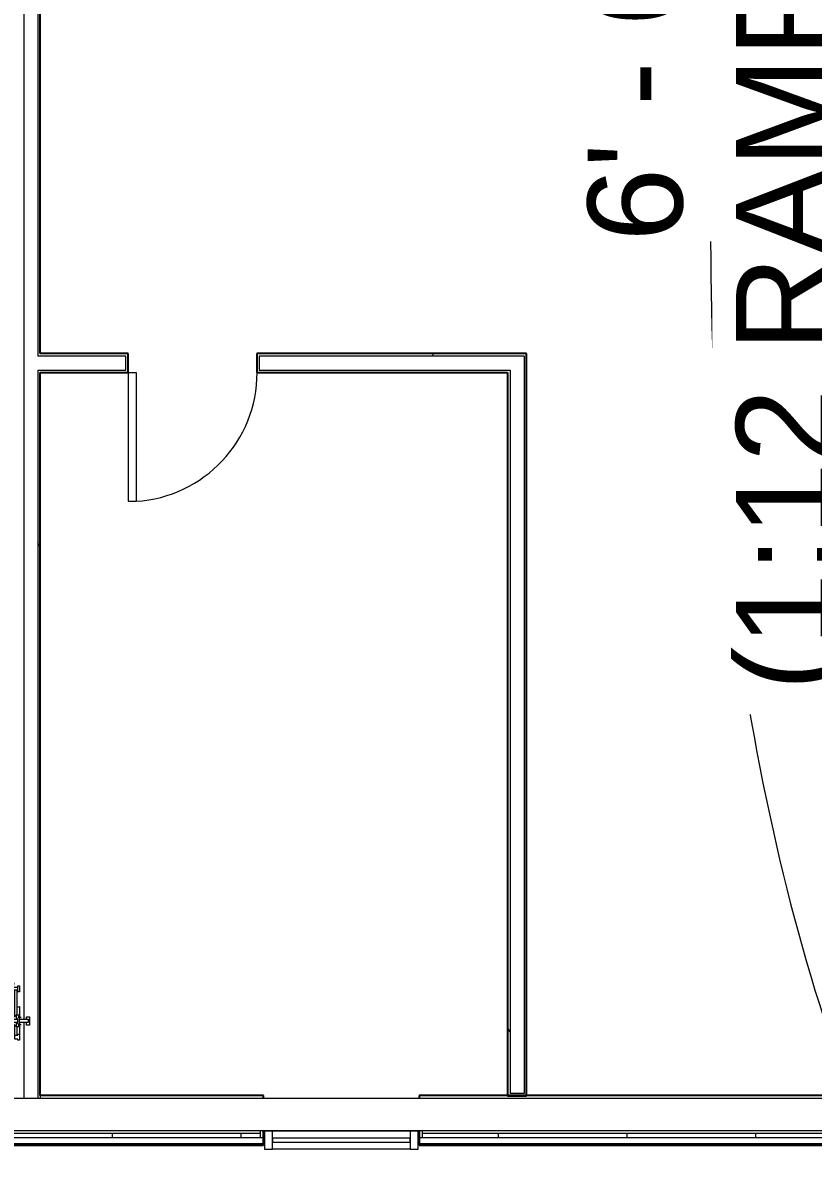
# Model space of a CAD drawing. Header units: inches. Extents: x 1 to 27263, y -26002 to 5769.
# Drawn here: x 25737.6 to 25934.4, y -22802.2 to -22519.8 of the extents above; entities that cross this region are included whole.
import ezdxf

# ---------------------------------------------------------------- set-up
doc = ezdxf.new("R2010")
doc.units = ezdxf.units.IN
doc.header["$MEASUREMENT"] = 0
for name, color, linetype, lineweight in [('A-ANNO-DIMS', 211, 'Continuous', 9), ('A-ANNO-DIMS-256', 211, 'Continuous', 9), ('A-DOOR', 31, 'Continuous', 9), ('A-GENM', 13, 'Continuous', 9), ('A-GLAZ-CURT', 52, 'Continuous', 9), ('A-GLAZ-CWMG', 51, 'Continuous', 9), ('A-WALL', 113, 'Continuous', 9), ('A-WALL-PATT', 111, 'Continuous', 25), ('I-WALL', 2, 'Continuous', 9), ('L-SITE-WALL', 31, 'Continuous', 9), ('P-SANR-FIXT', 6, 'Continuous', 9), ('S-BEAM', 12, 'Continuous', 9)]:
    doc.layers.add(name, color=color, linetype=linetype, lineweight=lineweight)
doc.styles.add('Arial_1', font='arial.ttf', dxfattribs={"height": 23.60479})
doc.dimstyles.new('Linear_-_3_32__Arial', dxfattribs={"dimscale": 12, "dimtxt": 24, "dimasz": 2.666667, "dimexe": 2, "dimexo": 1.333333, "dimgap": 1.333333, "dimtad": 1, "dimrnd": 0.25, "dimzin": 1, "dimdsep": 46, "dimlunit": 4, "dimtxsty": 'Arial_1', "dimblk1": 'OBLIQUE', "dimblk2": 'OBLIQUE', "dimsah": 1, "dimcen": 0.09, "dimdle": 2, "dimazin": 0, "dimtfac": 1, "dimtdec": 4, "dimtix": 1, "dimtmove": 1, "dimatfit": 3, "dimfxl": 1, "dimtvp": 1, "dimtfill": 1, "dimfrac": 2, "dimtolj": 1, "dimtzin": 0, "dimarcsym": 2})
pattern_1 = [(0, (0, 0), (81.92, 20.48), [3.379, -58.061, 3.379, -58.061, -327.68]), (0, (0, 0), (81.92, 20.48), [-122.88, 3.379, -119.501, 3.379, -58.061, -143.36]), (0, (0, 0), (81.92, 20.48), [-307.2, 3.379, -37.581, 3.379, -99.021]), (120, (30.72, 10.24), (-58.6962, 60.704801), [3.379, -58.061, 3.379, -58.061, -327.68]), (120, (30.72, 10.24), (-58.6962, 60.704801), [-122.88, 3.379, -119.501, 3.379, -58.061, -143.36]), (120, (30.72, 10.24), (-58.6962, 60.704801), [-307.2, 3.379, -37.581, 3.379, -99.021]), (240, (40.96, 51.2), (-23.2238, -81.184801), [3.379, -58.061, 3.379, -58.061, -327.68]), (240, (40.96, 51.2), (-23.2238, -81.184801), [-122.88, 3.379, -119.501, 3.379, -58.061, -143.36]), (240, (40.96, 51.2), (-23.2238, -81.184801), [-307.2, 3.379, -37.581, 3.379, -99.021])]
pattern_2 = [(0, (0, 0), (0, 32), []), (90, (0, 0), (-32, 2e-15), [])]

# ---------------------------------------------------------------- blocks, each defined once
blk = doc.blocks.new('Shower-Unit-Zurn-Z7301-SS-MT-DV2P-HW - Z7301-SS-MT-DV2P-HW-242829-Site Plan - Phase 1')
at = {"layer": 'A-GENM'}
for p, q in [((7.65, 6.42), (7.52, 6.76)), ((7.63, 6.21), (7.65, 6.42)), ((8.48, 6.76), (8.35, 6.42)), ((8.35, 6.42), (8.37, 6.21)), ((7.62, 3.24), (7.62, 3.41)), ((7.75, 2.62), (7.63, 3.19)), ((7.86, 2.61), (7.86, 3.12)), ((8.14, 3.12), (8.14, 2.61)), ((8.37, 3.19), (8.25, 2.62)), ((8.38, 3.41), (8.38, 3.24)), ((-4.75, 0.38), (-4.5, 0.38)), ((-4.75, 0), (-4.75, 0.38)), ((-3.25, 0), (-4.75, 0)), ((-4.5, 1.13), (-3.5, 1.13)), ((-4.5, 0.38), (-4.5, 1.13)), ((-3.5, 1.13), (-3.5, 0.38)), ((-3.5, 1.13), (-1.17, 1.13)), ((-1.5, 0.63), (-3.5, 0.63)), ((-3.5, 0.38), (-3.25, 0.38)), ((-3.25, 0.38), (-3.25, 0)), ((1.17, 1.13), (7.62, 1.13)), ((7.62, 0.63), (1.5, 0.63)), ((7.25, 0.38), (7.62, 0.38)), ((7.25, 0), (7.25, 0.38)), ((8.75, 0), (7.25, 0)), ((7.62, 0.38), (7.62, 1.5)), ((7.62, 0.38), (8.38, 0.38)), ((8.38, 1.5), (8.38, 0.38)), ((8.38, 0.38), (8.75, 0.38)), ((8.44, 2.45), (9.5, 2.62)), ((9.5, 1.36), (8.44, 1.55)), ((8.75, 0.38), (8.75, 0)), ((9.5, 2.62), (9.5, 1.36))]:
    blk.add_line(p, q, dxfattribs=at)
at = {"layer": 'A-GENM', "color": 7}
for p, q in [((-1.25, 3.5), (-1.25, 3.96)), ((-1.05, 3.5), (-1.25, 3.5)), ((1.25, 3.5), (1.06, 3.5)), ((1.25, 3.92), (1.25, 3.5)), ((-1.5, 0.75), (-0.63, 1.75)), ((-1.5, 0.75), (-0.4, 0.75)), ((-1.5, 0), (-1.5, 0.75)), ((-1.24, 0), (-1.5, 0)), ((-0.63, 2), (-0.4, 2)), ((-0.63, 1.75), (-0.63, 2)), ((-0.63, 1.75), (-0.4, 1.75)), ((0.4, 2), (0.63, 2)), ((0.4, 1.75), (0.63, 1.75)), ((0.4, 0.75), (1.5, 0.75)), ((0.63, 2), (0.63, 1.75)), ((0.63, 1.75), (1.5, 0.75)), ((1.5, 0), (1.24, 0)), ((1.5, 0.75), (1.5, 0)), ((-1.06, -1.75), (-0.4, -1.75)), ((-1.06, -2.5), (-1.06, -1.75)), ((1.06, -2.5), (-1.06, -2.5)), ((0.4, -1.75), (1.06, -1.75)), ((1.06, -1.75), (1.06, -2.5))]:
    blk.add_line(p, q, dxfattribs=at)
at = {"layer": 'A-GENM'}
blk.add_circle((8, 2), 0.375, dxfattribs=at)
for centre, radius, start, end in [((8.6, 9.29), 2, 162.4673, 183.5327), ((8.47, 9.28), 1.87, 183.5327, 221.28), ((7.65, 9.45), 1.05, 124.5638, 155.4362), ((7.96, 9.01), 1.59, 88.4112, 124.5638), ((8.04, 9.01), 1.59, 55.4362, 91.5888), ((7.53, 9.28), 1.87, 318.72, 356.4673), ((8.35, 9.45), 1.05, 24.5638, 55.4362), ((7.4, 9.29), 2, 356.4673, 17.5327), ((9.42, 8.15), 2.35, 182.5331, 216.2776), ((8, 8.99), 1.34, 226.1253, 313.8747), ((11.6, 4.81), 4.22, 160.5946, 179.4335), ((4.4, 4.81), 4.22, 0.5665, 19.4054), ((6.58, 8.15), 2.35, 323.7224, 357.4669), ((11.46, 4.61), 4.08, 176.6594, 194.1731), ((8.98, 4.32), 1.63, 205.4636, 213.8796), ((8, 3.9), 0.687, 236.9089, 303.0911), ((7.85, 3.23), 0.225, 178.1806, 192.2249), ((8, 3.12), 0.141, 0, 180), ((8.15, 3.23), 0.225, 347.7751, 1.8194), ((7.02, 4.32), 1.63, 326.1204, 334.5364), ((4.54, 4.61), 4.08, 345.8269, 3.3406), ((8, 2), 0.625, 103.0519, 233.1301), ((8, 2), 0.625, 45.7428, 76.9481), ((8, 2), 0.625, 306.8699, 314.2525), ((8, 2), 0.625, 314.2525, 45.7428)]:
    blk.add_arc(centre, radius, start, end, dxfattribs=at)
at = {"layer": 'P-SANR-FIXT', "color": 7}
for p, q in [((-0.48, 2.64), (-0.48, 2.84)), ((0.48, 2.84), (0.48, 2.64)), ((-3.31, 0.54), (-1.5, 0.54)), ((-1.5, 0), (-3.25, 0)), ((-1.24, 0), (-1.24, 0.1)), ((-1, 1.33), (-1, 2.23)), ((-0.94, -0.44), (-0.94, 0)), ((-0.55, 0.38), (-0.4, 0.38)), ((-0.4, 0.38), (-0.4, 2.46)), ((-0.4, 0.38), (0.4, 0.38)), ((0.4, 2.46), (0.4, 0.38)), ((0.4, 0.38), (0.55, 0.38)), ((0.93, 0), (0.93, -0.44)), ((1, 2.23), (1, 1.33)), ((1.24, 0.1), (1.24, 0)), ((1.5, 0.54), (3.31, 0.54)), ((3.56, 0), (1.5, 0)), ((3.43, 0.45), (3.56, 0)), ((-0.4, 0), (-1.24, 0)), ((-0.4, -2.13), (-0.4, 0)), ((-0.4, 0), (0.4, 0)), ((0.4, -2.13), (-0.4, -2.13)), ((0.4, 0), (0.4, -2.13)), ((1.24, 0), (0.4, 0))]:
    blk.add_line(p, q, dxfattribs=at)
for centre, radius, start, end in [((0, 4.86), 1.31, 23.5819, 159.9825), ((0, 4.51), 1.46, 32.9208, 147.0792), ((0.79, 4.57), 2.15, 159.9825, 233.8466), ((-2.26, 4.09), 2.18, 309.5027, 324.82), ((-0.79, 4.57), 2.15, 306.1534, 22.1739), ((2.26, 4.09), 2.18, 215.1859, 230.4973), ((-3.31, 0.42), 0.125, 90, 164), ((-1.14, 0.1), 0.0945, 90, 180), ((-1.14, 1.21), 1.02, 270, 305.478), ((-0.63, 2.12), 0.388, 129.5027, 162.4973), ((1.14, 1.21), 1.02, 234.522, 270), ((0.63, 2.12), 0.388, 17.5027, 50.4973), ((1.14, 0.1), 0.0945, 0, 90), ((3.31, 0.42), 0.125, 16, 90)]:
    blk.add_arc(centre, radius, start, end, dxfattribs=at)
for centre, major_axis, ratio, start_param, end_param in [((0, 2.84), (0.476, 0), 0.662364, 0, 3.141593), ((0, 2.46), (0.4, 0), 0.941821, 0, 3.141593), ((-0.11, 2.15), (1.11, 0.08), 0.351489, 5.475435, 6.593422)]:
    blk.add_ellipse(centre, major_axis=major_axis, ratio=ratio, start_param=start_param, end_param=end_param, dxfattribs=at)
blk.add_open_spline([(-0.68, 1.91), (-0.69, 1.92), (-0.81, 1.97), (-0.96, 2.08), (-1.02, 2.22), (-0.98, 2.3), (-0.94, 2.34)], degree=3, knots=[0.2535572, 0.2535572, 0.2535572, 0.2535572, 0.2857143, 0.5714286, 0.7857143, 1, 1, 1, 1], dxfattribs=at)
for points in [[(-0.4, 2.46), (-0.42, 2.48), (-0.44, 2.52), (-0.47, 2.58), (-0.48, 2.62), (-0.48, 2.64)], [(0.48, 2.64), (0.48, 2.62), (0.47, 2.58), (0.44, 2.52), (0.42, 2.48), (0.4, 2.46)]]:
    blk.add_open_spline(points, degree=3, dxfattribs=at)
blk = doc.blocks.new('Locker Rooms and Restrooms_rvt-1-Site Plan - Phase 1')
at = {"lineweight": 9, "rotation": 90.00000000000074}
blk.add_blockref('Shower-Unit-Zurn-Z7301-SS-MT-DV2P-HW - Z7301-SS-MT-DV2P-HW-242829-Site Plan - Phase 1', (25736.83, -22768.02), dxfattribs=at)
blk = doc.blocks.new('Struct_Xcel_Sports Complex_rvt-1-Site Plan - Phase 1')
at = {"layer": 'L-SITE-WALL', "color": 7}
for p, q in [((25797.83, -22798.8), (25797.58, -22798.8)), ((25836.27, -22798.8), (25836.02, -22798.8))]:
    blk.add_line(p, q, dxfattribs=at)
blk = doc.blocks.new('Single-Flush - 32_ x 84_-489871-Site Plan - Phase 1')
at = {"layer": 'A-DOOR', "lineweight": 13}
for p, q in [((14, 2.37), (14, 34.38)), ((16, 34.38), (14, 34.38)), ((16, 2.37), (16, 34.38)), ((16, 2.37), (14, 2.37))]:
    blk.add_line(p, q, dxfattribs=at)
at = {"layer": 'A-DOOR'}
blk.add_arc((16, 2.37), 32.07, 93.5759, 180, dxfattribs=at)
blk = doc.blocks.new('Rectangular Mullion - Exterior 2_ x 4_5_-1142359-Site Plan - Phase 1')
at = {"layer": 'A-GLAZ-CWMG', "lineweight": 13}
for p, q in [((-2, 1.5), (0, 1.5)), ((-2, -3), (-2, 1.5)), ((0, 1.5), (0, -3)), ((0, -3), (-2, -3))]:
    blk.add_line(p, q, dxfattribs=at)
blk = doc.blocks.new('Rectangular Mullion - Exterior 2_ x 4_5_-1142353-Site Plan - Phase 1')
at = {"layer": 'A-GLAZ-CWMG', "lineweight": 13}
for p, q in [((0, 1.5), (-2, 1.5)), ((-2, 1.5), (-2, -3)), ((0, -3), (0, 1.5)), ((-2, -3), (0, -3))]:
    blk.add_line(p, q, dxfattribs=at)
blk = doc.blocks.new('Girt_C - 8_D-1278687-Site Plan - Phase 1')
at = {"layer": 'S-BEAM'}
for p, q in [((25976.39, -22787.3), (24248.39, -22787.3)), ((24248.39, -22795.3), (25976.39, -22795.3))]:
    blk.add_line(p, q, dxfattribs=at)
blk = doc.blocks.new('System Panel - Exterior Glazing-827454-Site Plan - Phase 1')
at = {"layer": 'A-GLAZ-CURT'}
for p, q in [((17.09375, 1.25), (-17.09375, 1.25)), ((-17.09375, 1.25), (-17.09375, 0.25)), ((-17.09375, 0.25), (-17.09375, 1.25)), ((17.09375, 1.25), (-17.09375, 1.25)), ((-17.09375, 0.25), (17.09375, 0.25)), ((-17.09375, 0.25), (17.09375, 0.25)), ((17.09375, 0.25), (17.09375, 1.25)), ((17.09375, 1.25), (17.09375, 0.25))]:
    blk.add_line(p, q, dxfattribs=at)
blk = doc.blocks.new('Rectangular Mullion - Exterior 2_ x 4_5_-1060760-Site Plan - Phase 1')
at = {"layer": 'A-GLAZ-CWMG'}
for p, q in [((25834.02, -22795.43), (25799.83, -22795.43)), ((25834.02, -22799.93), (25799.83, -22799.93))]:
    blk.add_line(p, q, dxfattribs=at)
blk = doc.blocks.new('DIMBLOCK56-Site Plan - Phase 1')
at = {"layer": 'A-ANNO-DIMS-256'}
for p, q in [((26069.78, -22856.07), (26069.78, -22976.07)), ((26202.89, -22880.07), (26045.78, -22880.07)), ((26069.78, -22880.07), (26202.89, -22880.07)), ((26142.89, -22952.07), (26045.78, -22952.07)), ((26069.78, -22952.07), (26142.89, -22952.07))]:
    blk.add_line(p, q, dxfattribs=at)
at = {"layer": 'A-ANNO-DIMS-256', "lineweight": 50}
for p, q in [((26069.78, -22880.07), (26053.78, -22864.07)), ((26069.78, -22880.07), (26085.78, -22896.07)), ((26069.78, -22952.07), (26053.78, -22936.07)), ((26069.78, -22952.07), (26085.78, -22968.07))]:
    blk.add_line(p, q, dxfattribs=at)
at = {"layer": 'A-ANNO-DIMS-256'}
blk.add_ellipse((26069.78, -22574.21), major_axis=(0, 341.86), ratio=0.470866, start_param=1.570796, end_param=3.141593, dxfattribs=at)
at = {"layer": 'A-ANNO-DIMS-256', "color": 0, "attachment_point": 1, "rotation": 90, "line_spacing_factor": 0.938532, "style": 'Arial_1', "bg_fill": 3, "box_fill_scale": 1.25, "bg_fill_color": 0, "bg_fill_transparency": 0}
for s, insert, char_height, width in [('(1:12 RAMP SLOPE)', (25915.12, -22685.9), 23.6048, 368.64), ('6\' - 0"', (25878.2, -22574.21), 23.605, 100.5785)]:
    blk.add_mtext(s, dxfattribs=dict(at, insert=insert, char_height=char_height, width=width))
blk = doc.blocks.new('_Oblique')
at = {"color": 0, "linetype": 'ByBlock', "lineweight": -2}
blk.add_line((-0.5, -0.5), (0.5, 0.5), dxfattribs=at)

msp = doc.modelspace()

# ---------------------------------------------------------------- hatches: boundary and pattern name
at = {"layer": 'A-WALL-PATT', "lineweight": 9}
h = msp.add_hatch(dxfattribs=at)
h.set_pattern_fill('FP_9', color=256, style=0, pattern_type=2)
h.set_pattern_definition(pattern_1)
h.paths.add_polyline_path([(25742.015225, -22787.30281), (25742.015225, -22606.162185), (25741.390225, -22606.162185), (25741.390225, -22787.30281)], flags=0)
h.paths.add_polyline_path([(25741.390225, -22602.662185), (25742.015225, -22602.662185), (25742.015225, -22369.55281), (25737.890225, -22369.55281), (25737.890225, -22370.17781), (25741.390225, -22370.17781), (25741.390225, -22560.802101)], flags=0)
h = msp.add_hatch(dxfattribs=at)
h.set_pattern_fill('FP_9', color=256, style=0, pattern_type=2)
h.set_pattern_definition(pattern_1)
h.paths.add_polyline_path([(25795.890225, -22604.412185), (25796.515225, -22604.412185), (25796.515225, -22602.662185), (25863.015225, -22602.662185), (25863.015225, -22602.037185), (25795.890225, -22602.037185)], flags=0)
h.paths.add_polyline_path([(25763.265225, -22604.412185), (25763.890225, -22604.412185), (25763.890225, -22602.037185), (25742.015225, -22602.037185), (25742.015225, -22602.662185), (25763.265225, -22602.662185)], flags=0)
h = msp.add_hatch(dxfattribs=at)
h.set_pattern_fill('FP_9', color=256, style=0, pattern_type=2)
h.set_pattern_definition(pattern_1)
h.paths.add_polyline_path([(25858.890225, -22786.67781), (25862.390225, -22786.67781), (25862.390225, -22786.05281), (25858.890225, -22786.05281), (25858.890225, -22606.787185), (25858.265225, -22606.787185), (25858.265225, -22786.67781)], flags=0)
h = msp.add_hatch(dxfattribs=at)
h.set_pattern_fill('FP_12', color=256, style=0, pattern_type=2)
h.set_pattern_definition(pattern_2)
h.paths.add_polyline_path([(25796.827725, -22797.05281), (25796.827725, -22796.05281), (25673.640225, -22796.05281), (25673.640225, -22797.05281), (25745.494416, -22797.05281)], flags=0)
h = msp.add_hatch(dxfattribs=at)
h.set_pattern_fill('FP_12', color=256, style=0, pattern_type=2)
h.set_pattern_definition(pattern_2)
h.paths.add_polyline_path([(25837.015225, -22797.05281), (25980.015225, -22797.05281), (25980.015225, -22796.05281), (25837.015225, -22796.05281)], flags=0)

# ---------------------------------------------------------------- linework, layer by layer
at = {"layer": 'A-WALL'}
for p, q in [((25737.890225, -22370.17781), (25737.890225, -22767.62156)), ((25741.390225, -22370.17781), (25741.390225, -22602.662185)), ((25763.265225, -22602.662185), (25741.390225, -22602.662185)), ((25763.265225, -22606.162185), (25763.265225, -22602.662185)), ((25796.515225, -22602.662185), (25796.515225, -22606.162185)), ((25862.390225, -22602.662185), (25796.515225, -22602.662185)), ((25862.390225, -22602.662185), (25862.390225, -22786.05281)), ((25741.390225, -22606.162185), (25763.265225, -22606.162185)), ((25741.390225, -22606.162185), (25741.390225, -22787.30281)), ((25796.515225, -22606.162185), (25858.890225, -22606.162185)), ((25858.890225, -22606.162185), (25858.890225, -22786.05281)), ((25737.890225, -22768.42156), (25737.890225, -22787.30281)), ((25742.015225, -22786.55281), (25742.015225, -22787.30281)), ((25862.390225, -22786.05281), (25858.890225, -22786.05281)), ((25796.827725, -22797.05281), (25796.827725, -22795.27769)), ((25837.015225, -22795.27769), (25837.015225, -22797.05281)), ((25797.577725, -22797.05281), (25672.890225, -22797.05281)), ((25797.577725, -22798.55281), (25672.890225, -22798.55281)), ((25796.827725, -22796.05281), (25673.640225, -22796.05281)), ((25980.765225, -22797.05281), (25836.265225, -22797.05281)), ((25980.765225, -22798.55281), (25836.265225, -22798.55281)), ((25980.015225, -22796.05281), (25837.015225, -22796.05281))]:
    msp.add_line(p, q, dxfattribs=at)
at = {"layer": 'I-WALL', "lineweight": 25}
for p, q in [((25742.015225, -22602.037185), (25742.015225, -22369.55281)), ((25763.890225, -22602.037185), (25742.015225, -22602.037185)), ((25763.890225, -22606.787185), (25763.890225, -22602.037185)), ((25863.015225, -22602.037185), (25795.890225, -22602.037185)), ((25795.890225, -22602.037185), (25795.890225, -22606.787185)), ((25863.015225, -22786.67781), (25863.015225, -22602.037185)), ((25742.015225, -22606.787185), (25763.890225, -22606.787185)), ((25742.015225, -22786.55281), (25742.015225, -22606.787185)), ((25795.890225, -22606.787185), (25858.265225, -22606.787185)), ((25858.265225, -22606.787185), (25858.265225, -22786.67781)), ((25858.265225, -22786.67781), (25863.015225, -22786.67781))]:
    msp.add_line(p, q, dxfattribs=at)
at = {"layer": 'L-SITE-WALL', "lineweight": 25}
for p, q in [((25797.577725, -22786.55281), (25742.015225, -22786.55281)), ((25797.577725, -22787.30281), (25797.577725, -22786.55281)), ((25980.590364, -22786.55281), (25836.265225, -22786.55281)), ((25836.265225, -22786.55281), (25836.265225, -22787.30281)), ((25797.577725, -22798.92781), (25797.577725, -22795.27769)), ((25836.265225, -22795.27769), (25836.265225, -22798.92781)), ((25672.890225, -22798.92781), (25797.577725, -22798.92781)), ((25836.265225, -22798.92781), (25980.765225, -22798.92781))]:
    msp.add_line(p, q, dxfattribs=at)

# ---------------------------------------------------------------- block references
at = {"lineweight": 5}
msp.add_blockref('Locker Rooms and Restrooms_rvt-1-Site Plan - Phase 1', (0, 0), dxfattribs=at)
at = {"layer": 'A-DOOR', "rotation": 180}
msp.add_blockref('Single-Flush - 32_ x 84_-489871-Site Plan - Phase 1', (25779.890225, -22604.412185), dxfattribs=at)
at = {"layer": 'A-GLAZ-CURT'}
msp.add_blockref('System Panel - Exterior Glazing-827454-Site Plan - Phase 1', (25816.921475, -22798.42781), dxfattribs=at)
at = {"layer": 'A-GLAZ-CWMG', "rotation": 180}
msp.add_blockref('Rectangular Mullion - Exterior 2_ x 4_5_-1142353-Site Plan - Phase 1', (25797.827725, -22798.42781), dxfattribs=at)
at = {"layer": 'A-GLAZ-CWMG'}
msp.add_blockref('Rectangular Mullion - Exterior 2_ x 4_5_-1060760-Site Plan - Phase 1', (0, 0), dxfattribs=at)
at = {"layer": 'A-GLAZ-CWMG', "extrusion": (0, 0, -1), "rotation": 180}
msp.add_blockref('Rectangular Mullion - Exterior 2_ x 4_5_-1142359-Site Plan - Phase 1', (-25836.015225, -22798.42781), dxfattribs=at)
at = {"layer": 'S-BEAM'}
msp.add_blockref('Girt_C - 8_D-1278687-Site Plan - Phase 1', (0, 0), dxfattribs=at)

# ---------------------------------------------------------------- next in the draw order: dimensions: what is measured, and where the dimension line sits
at = {"layer": 'A-ANNO-DIMS'}
dim = msp.add_linear_dim(base=(26069.783872, -22952.067479), p1=(26218.893444, -22880.067479), p2=(26158.893444, -22952.067479), angle=90, text='<>\\X(1:12 RAMP SLOPE)', dimstyle='Linear_-_3_32__Arial', override={"dimpost": '<>', "dimfxl": 93.722996}, dxfattribs=at)
dim.commit()
dim.dimension.update_dxf_attribs({"geometry": 'DIMBLOCK56-Site Plan - Phase 1', "text_midpoint": (25909.668753, -22574.212182), "dimtype": 160, "text_rotation": 90})

# ---------------------------------------------------------------- next in the draw order: block references
at = {"lineweight": 5}
msp.add_blockref('Struct_Xcel_Sports Complex_rvt-1-Site Plan - Phase 1', (0, 0), dxfattribs=at)

doc.saveas('drawing.dxf')
